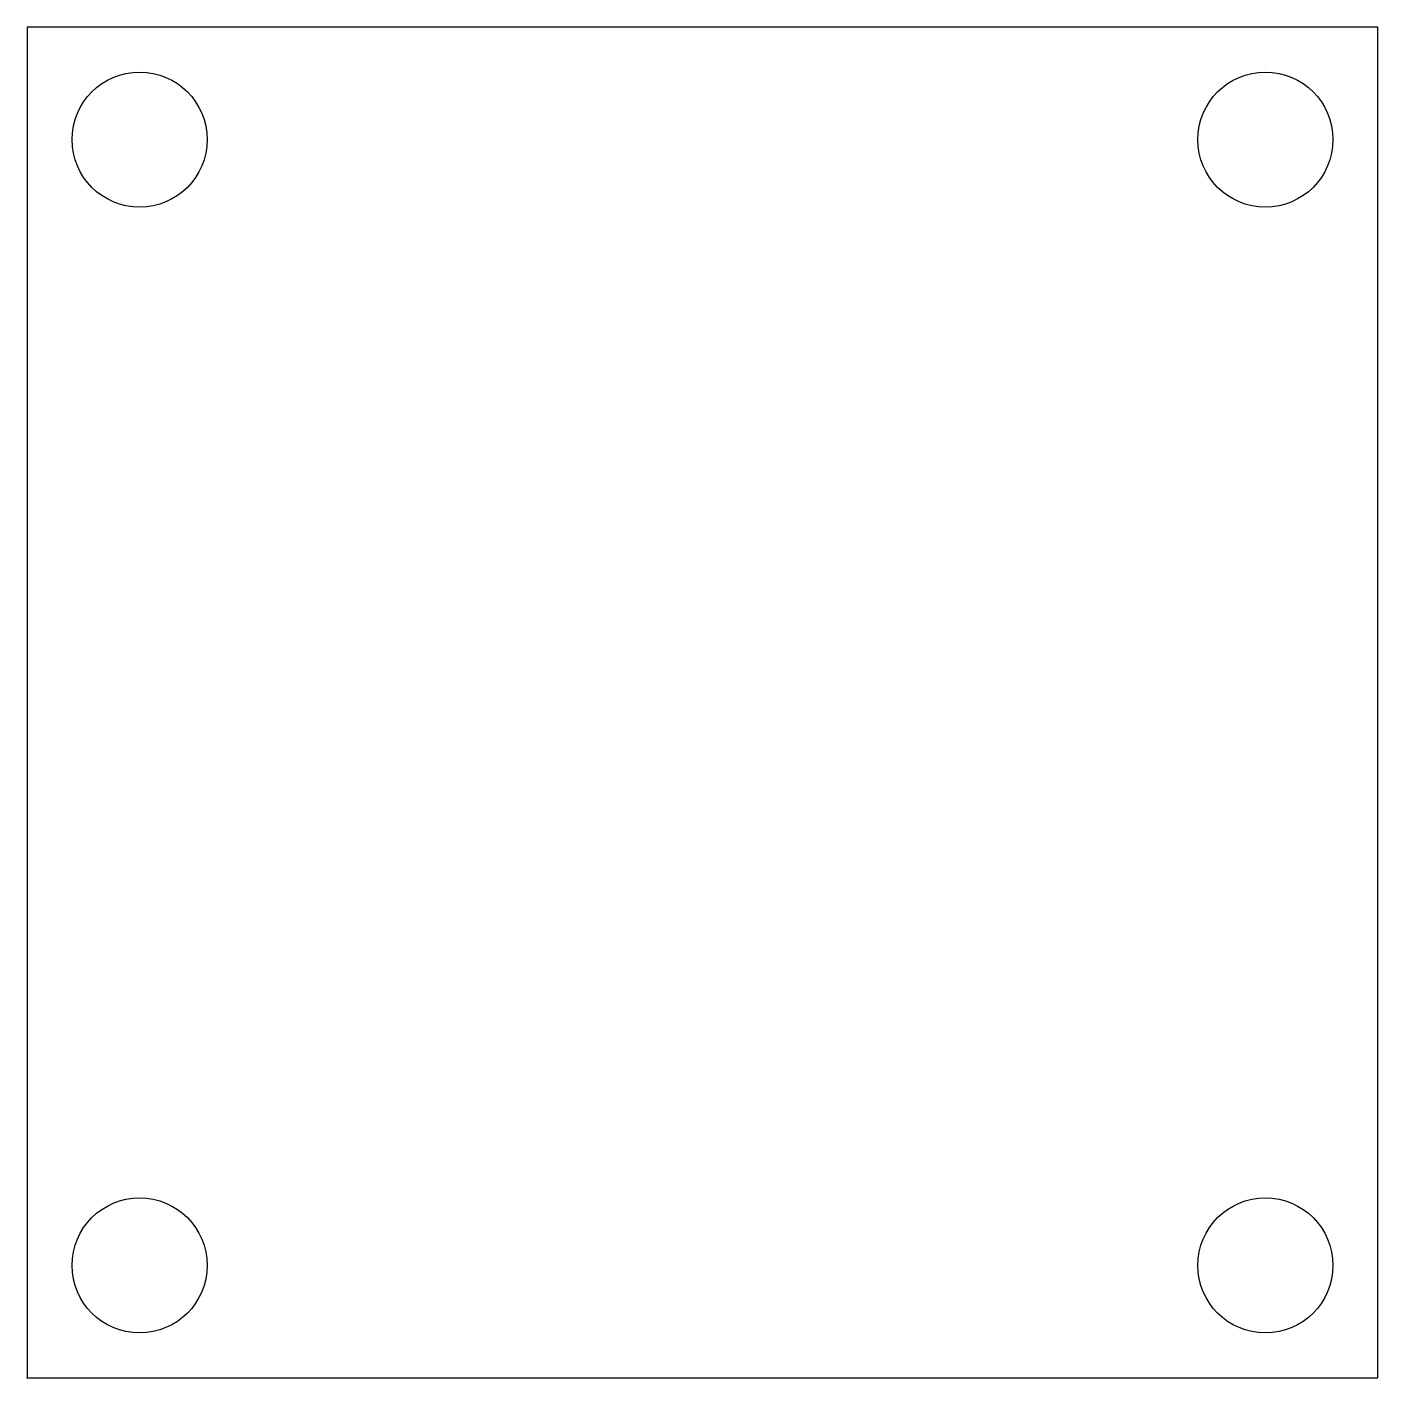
# Model space of a CAD drawing. Header units: millimetres. Extents: x 0 to 30, y 0 to 30.
import ezdxf

# ---------------------------------------------------------------- set-up
doc = ezdxf.new("R2010")
doc.units = ezdxf.units.MM
doc.layers.get('0').update_dxf_attribs({"linetype": 'CONTINUOUS'})

msp = doc.modelspace()

# ---------------------------------------------------------------- linework, layer by layer
msp.add_lwpolyline([(0, 0), (30, 0), (30, 30), (0, 30)], close=True)
for centre in [(2.5, 27.5), (27.5, 27.5), (2.5, 2.5), (27.5, 2.5)]:
    msp.add_circle(centre, 1.5)
msp.add_point((0, 0))

doc.saveas('drawing.dxf')
